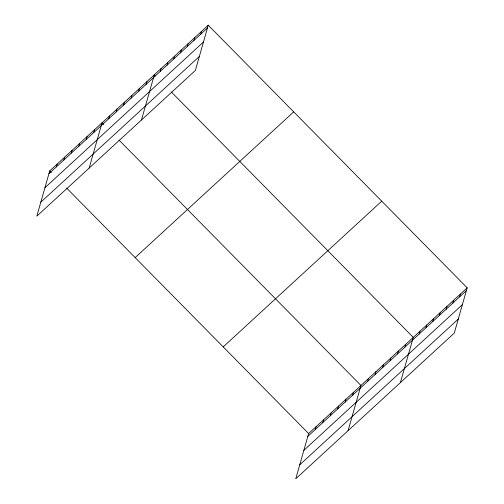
<?xml version="1.0" encoding="UTF-8"?>
<svg xmlns="http://www.w3.org/2000/svg" width="504" height="504" viewBox="0 0 504 504"><rect width="100%" height="100%" fill="white"/><g stroke="black" fill="none" stroke-linecap="round" stroke-linejoin="round"><path stroke-width="0.76" d="M208.253 25.2L49.713 170.925L36.824 216.172L195.369 70.44L208.253 25.2L467.176 287.828L454.287 333.075L295.747 478.8L308.631 433.56L467.176 287.828M56.385 166.868L57.185 164.058M63.857 159.995L64.657 157.185M71.335 153.128L72.135 150.318M78.807 146.261L79.607 143.451M86.278 139.387L87.085 136.578M93.757 132.52L94.557 129.711M89.145 168.078L102.028 122.837L103.673 124.507M108.707 118.78L109.507 115.97M116.178 111.907L116.978 109.097M123.65 105.04L124.45 102.23M131.128 98.167L131.928 95.357M138.6 91.3L139.4 88.49M146.078 84.426L146.878 81.617M141.46 119.99L154.35 74.749L155.446 75.858M160.291 71.366L161.091 68.557M167.026 65.174L167.826 62.364M173.767 58.974L174.567 56.165M180.501 52.781L181.301 49.972M187.242 46.589L188.042 43.779M193.977 40.396L194.777 37.586M200.718 34.203L201.518 31.393M315.309 429.496L316.109 426.686M322.781 422.629L323.581 419.819M330.252 415.756L331.052 412.946M337.73 408.889L338.531 406.079M345.202 402.016L346.002 399.206M352.68 395.149L353.48 392.339M348.062 430.712L360.952 385.466L119.007 140.062M367.624 381.408L368.424 378.599M375.102 374.535L375.902 371.725M382.574 367.668L383.374 364.858M390.046 360.795L390.852 357.985M397.524 353.928L398.324 351.118M404.995 347.054L405.796 344.245M400.384 382.618L413.274 337.378L171.328 91.967M419.208 333.995L420.008 331.185M425.949 327.802L426.749 324.992M432.684 321.609L433.484 318.799M439.425 315.416L440.225 312.606M446.16 309.223L446.96 306.413M452.901 303.024L453.701 300.214M459.635 296.831L460.442 294.021M48.913 173.735L207.453 28.01M44.919 187.74L203.465 42.015M40.811 202.167L199.357 56.442M135.154 257.594L293.7 111.869M223.19 346.891L381.736 201.159M307.831 436.37L466.376 290.638M303.843 450.368L462.389 304.643M299.735 464.795L458.281 319.07M49.713 170.925L51.351 172.595M66.692 188.149L308.631 433.56"/></g></svg>
